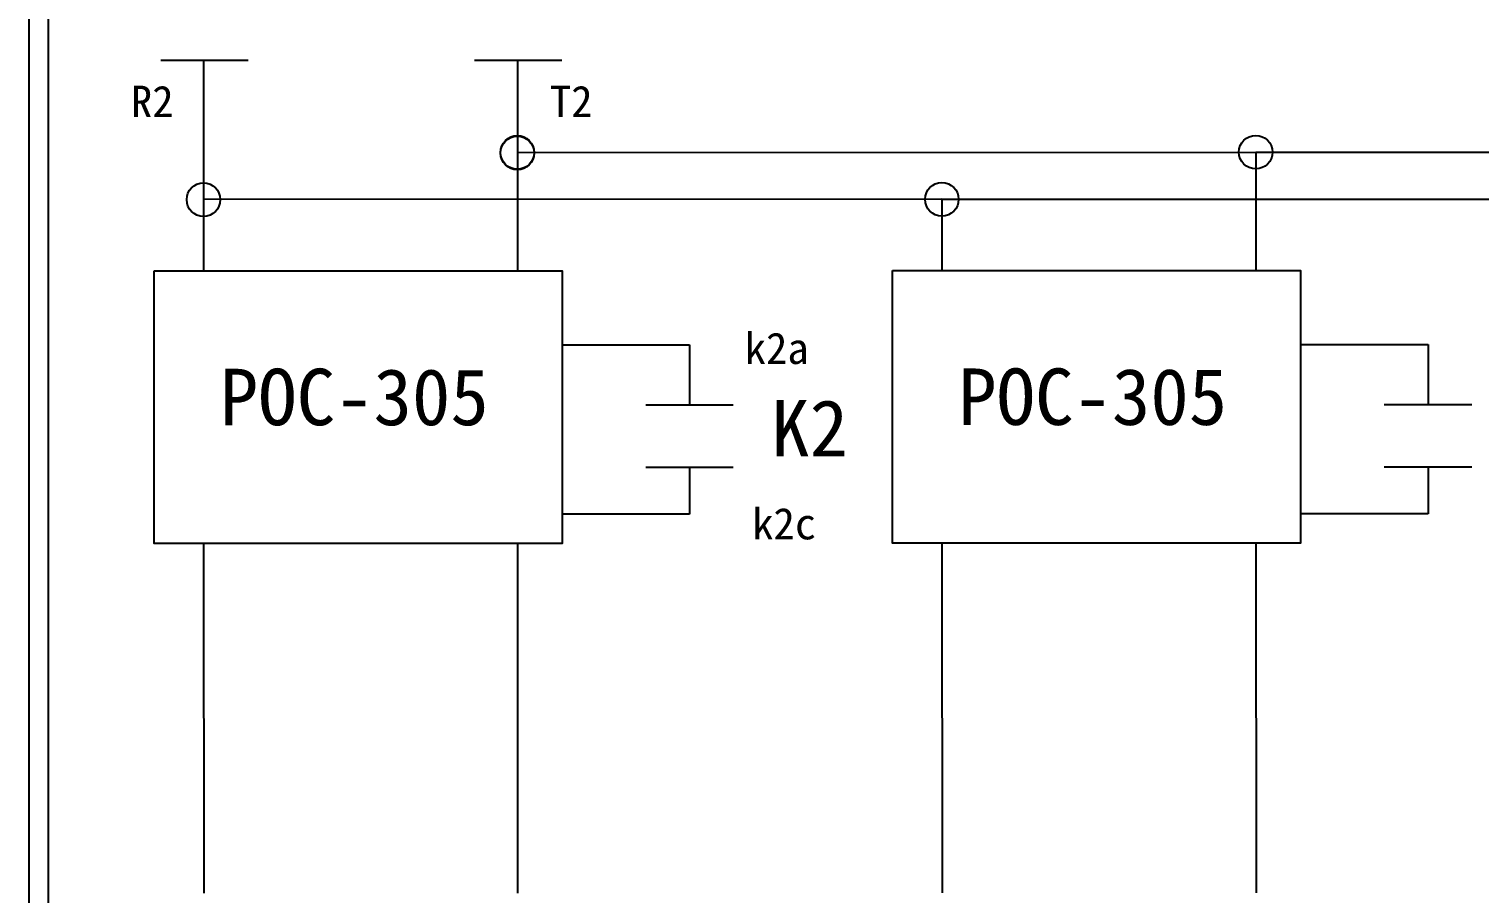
# Model space of a CAD drawing. Extents: x 1092 to 1379, y 1201 to 1405.
# Drawn here: x 1091.6 to 1184, y 1256.5 to 1311.6 of the extents above; entities that cross this region are included whole.
import ezdxf

# ---------------------------------------------------------------- set-up
doc = ezdxf.new("R2010")
doc.units = 0
doc.linetypes.add('ACAD_ISO03W100', pattern=[30, 12, -18])
doc.layers.get('0').update_dxf_attribs({"linetype": 'CONTINUOUS'})
doc.layers.add('圖框層', color=7, linetype='CONTINUOUS')
doc.layers.add('標尺寸層', color=3, linetype='CONTINUOUS')
doc.styles.add('STSL', font='kaiu.ttf')

msp = doc.modelspace()

# ---------------------------------------------------------------- linework, layer by layer
at = {"color": 7}
for p, q in [((1102.712, 1309.573), (1102.712, 1303.712)), ((1122.712, 1309.573), (1122.712, 1303.712)), ((1122.711, 1303.694), (1122.714, 1296.16)), ((1169.757, 1303.712), (1169.76, 1296.178)), ((1102.712, 1300.707), (1102.714, 1296.16)), ((1149.758, 1300.725), (1149.76, 1296.178)), ((1102.72, 1278.783), (1102.729, 1256.492)), ((1122.72, 1278.783), (1122.729, 1256.492)), ((1149.766, 1278.801), (1149.775, 1256.51)), ((1169.766, 1278.801), (1169.775, 1256.51))]:
    msp.add_line(p, q, dxfattribs=at)
for centre in [(1122.711, 1303.658), (1122.712, 1303.694), (1169.756, 1303.712), (1102.712, 1300.689), (1149.757, 1300.707)]:
    msp.add_circle(centre, 1.071, dxfattribs=at)
at = {"layer": '圖框層', "color": 7}
for p, q in [((1091.595, 1201.135), (1091.595, 1405.104)), ((1092.845, 1202.385), (1092.845, 1403.854))]:
    msp.add_line(p, q, dxfattribs=at)
at = {"layer": '標尺寸層', "color": 7}
for p, q in [((1099.984, 1309.573), (1105.551, 1309.573)), ((1119.984, 1309.573), (1125.551, 1309.573)), ((1169.757, 1303.694), (1122.711, 1303.676)), ((1169.757, 1303.712), (1214.459, 1303.712)), ((1149.758, 1300.707), (1102.713, 1300.689)), ((1149.758, 1300.725), (1204.459, 1300.725)), ((1125.617, 1291.445), (1133.688, 1291.445)), ((1133.688, 1291.445), (1133.688, 1287.613)), ((1172.662, 1291.463), (1180.733, 1291.463)), ((1180.733, 1291.463), (1180.733, 1287.631)), ((1130.904, 1287.613), (1136.471, 1287.613)), ((1133.688, 1287.613), (1136.471, 1287.613)), ((1177.949, 1287.631), (1183.517, 1287.631)), ((1180.733, 1287.631), (1183.517, 1287.631)), ((1130.904, 1283.64), (1136.471, 1283.64)), ((1130.904, 1283.64), (1133.688, 1283.64)), ((1133.688, 1283.64), (1133.688, 1280.651)), ((1177.949, 1283.658), (1183.517, 1283.658)), ((1177.949, 1283.658), (1180.733, 1283.658)), ((1180.733, 1283.658), (1180.733, 1280.669)), ((1133.688, 1280.651), (1125.561, 1280.651)), ((1180.733, 1280.669), (1172.607, 1280.669))]:
    msp.add_line(p, q, dxfattribs=at)
at = {"layer": '標尺寸層', "color": 7, "linetype": 'ACAD_ISO03W100'}
msp.add_line((1102.712, 1303.712), (1102.712, 1300.707), dxfattribs=at)
at = {"layer": '標尺寸層', "color": 7}
for points in [[(1146.614, 1296.178), (1172.607, 1296.178), (1172.607, 1278.801), (1146.614, 1278.801)], [(1099.569, 1296.16), (1125.561, 1296.16), (1125.561, 1278.783), (1099.569, 1278.783)]]:
    msp.add_lwpolyline(points, close=True, dxfattribs=at)

# ---------------------------------------------------------------- texts
at = {"layer": '圖框層', "color": 7, "style": 'STSL'}
for s, height, p in [('R2', 2, (1098.087, 1305.948)), ('T2', 2, (1124.78, 1305.948)), ('k2a', 2, (1137.192, 1290.218)), ('POC-305', 3.6, (1103.749, 1286.314)), ('POC-305', 3.6, (1150.795, 1286.332)), ('K2', 3.6, (1138.882, 1284.326)), ('k2c', 2, (1137.668, 1279.044))]:
    msp.add_text(s, height=height, dxfattribs=at).set_placement(p)

doc.saveas('drawing.dxf')
